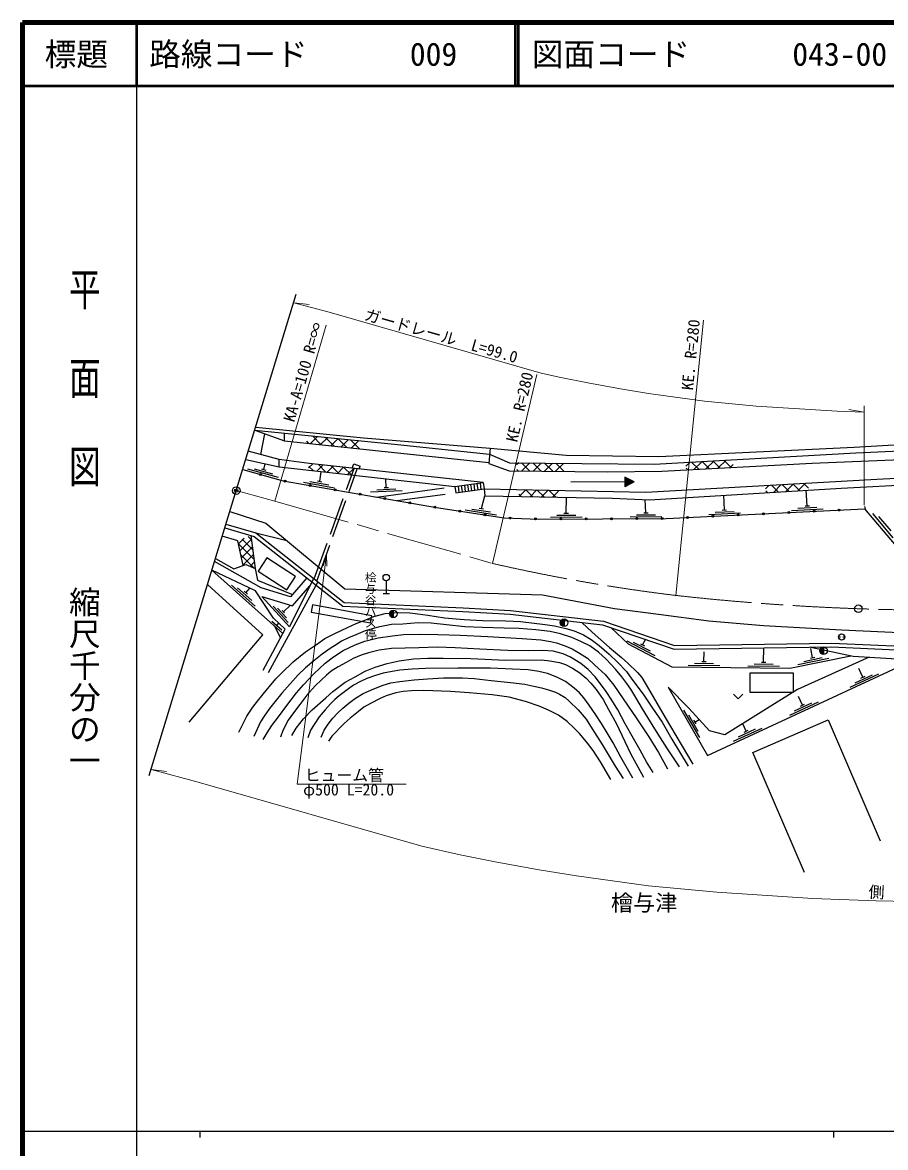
# Model space of a CAD drawing. Units: millimetres at full size, sheet at 1:1000; details may follow other scales. Extents: x 40000 to 680000, y 20000 to 380000.
# Drawn here: x 40000 to 176223, y 202409 to 380000 of the extents above; entities that cross this region are included whole.
import ezdxf
from ezdxf.enums import TextEntityAlignment as Align

# ---------------------------------------------------------------- set-up
doc = ezdxf.new("R2010")
doc.units = ezdxf.units.MM
doc.header["$LTSCALE"] = 1000
doc.header["$PDMODE"] = 32
doc.header["$PDSIZE"] = 500
doc.linetypes.add('CHAIN', pattern=[18.5, 12, -1.5, 3.5, -1.5])
doc.linetypes.add('DASHED', pattern=[7.5, 6, -1.5])
for name, color, linetype, lineweight in [('M-BGD', 7, 'Continuous', 25), ('M-BMK', 2, 'CHAIN', 13), ('M-BMK-OTRS', 5, 'Continuous', 25), ('M-BMK-SRVR', 3, 'Continuous', 25), ('M-STR-HTXT', 7, 'Continuous', 13), ('M-TTL', 2, 'Continuous', 140), ('M-TTL-BAND', 7, 'Continuous', 25), ('M-TTL-LINE', 7, 'Continuous', 50)]:
    doc.layers.add(name, color=color, linetype=linetype, lineweight=lineweight)
for name, color, linetype in [('M-BMK-HTXT', 7, 'Continuous'), ('M-OTRS', 6, 'Continuous'), ('M-TTL-TXT', 7, 'Continuous')]:
    doc.layers.add(name, color=color, linetype=linetype)
doc.styles.add('@ＭＳ ゴシック', font='')
doc.styles.add('ＭＳ ゴシック', font='')
doc.styles.get('@ＭＳ ゴシック').set_extended_font_data('@MS Gothic')
doc.styles.get('ＭＳ ゴシック').set_extended_font_data('MS Gothic')

# ---------------------------------------------------------------- blocks, each defined once
blk = doc.blocks.new('open_arrow')
at = {"color": 0, "linetype": 'Continuous', "lineweight": -2}
blk.add_lwpolyline([(7.5, 1.25), (0, 0), (7.5, -1.25)], dxfattribs=at)

msp = doc.modelspace()

# ---------------------------------------------------------------- hatches: boundary and pattern name
at = {"layer": 'M-BGD'}
for points in [[(77448, 308685, -1), (77737, 308606, -1)], [(81308, 307639, -1), (81604, 307587, -1)], [(135076, 306725), (136571, 307486), (135065, 308225)], [(85248, 306950, -1), (85544, 306899, -1)], [(89189, 306262, -1), (89484, 306210, -1)], [(93129, 305573, -1), (93424, 305522, -1)], [(97069, 304885, -1), (97365, 304833, -1)], [(101009, 304196, -1), (101305, 304144, -1)], [(104950, 303507, -1), (105245, 303456, -1)], [(108903, 302896, -1), (109199, 302851, -1)], [(112857, 302294, -1), (113154, 302249, -1)], [(116820, 301780, -0.41421), (116975, 301925, -0.41421), (117120, 301770, -1)], [(144813, 301857, -1), (145112, 301872, -1)], [(148808, 302053, -1), (149108, 302068, -1)], [(152803, 302249, -1), (153103, 302264, -1)], [(156798, 302446, -1), (157098, 302460, -1)], [(160794, 302642, -1), (161093, 302657, -1)], [(164789, 302838, -1), (165088, 302853, -1)], [(168784, 303034, -1), (169084, 303049, -1)], [(120817, 301640, -0.41421), (120972, 301785, -0.41421), (121117, 301629, -1)], [(124817, 301629, -1), (125117, 301630, -1)], [(128817, 301646, -1), (129117, 301647, -1)], [(132817, 301663, -1), (133117, 301664, -1)], [(136817, 301679, -1), (137117, 301681, -1)], [(140817, 301696, -1), (141117, 301698, -1)], [(98530, 287252), (98530, 286052, -1)], [(125493, 285847), (125493, 284647, -1)], [(166440, 281427), (166440, 280227, -1)]]:
    msp.add_hatch(color=256, dxfattribs=at).paths.add_polyline_path(points)

# ---------------------------------------------------------------- linework, layer by layer
for p, q in [((77601, 311812), (78240, 315081)), ((81365, 313963), (81365, 315177)), ((86559, 314657), (85435, 313533)), ((85785, 314735), (87169, 313350)), ((88191, 314494), (87059, 313362)), ((87781, 314535), (89177, 313138)), ((84831, 313892), (85161, 313562)), ((89824, 314330), (88684, 313190)), ((89776, 314335), (91185, 312926)), ((91457, 314167), (90308, 313019)), ((91772, 314135), (93193, 312714)), ((93089, 314004), (91933, 312847)), ((113808, 312793), (113613, 310359)), ((80540, 309853), (80525, 311035)), ((149173, 310818), (147882, 309527)), ((148982, 310807), (150140, 309650)), ((151076, 310925), (149782, 309630)), ((150683, 310902), (151843, 309742)), ((75511, 309529), (80332, 308203)), ((76555, 309553), (79448, 308758)), ((77743, 309537), (78418, 309352)), ((78081, 309445), (78326, 310337)), ((85814, 310321), (85167, 309674)), ((85196, 309935), (85874, 309258)), ((87432, 310143), (86480, 309190)), ((86705, 310223), (87895, 309032)), ((86909, 307574), (87167, 309051)), ((89050, 309965), (88096, 309010)), ((88723, 310001), (89917, 308807)), ((90668, 309786), (89711, 308830)), ((90741, 309778), (91938, 308581)), ((92286, 309608), (91327, 308649)), ((92028, 309637), (92282, 310343)), ((92282, 310343), (93317, 309970)), ((93152, 309513), (93317, 309970)), ((118320, 310497), (117993, 310170)), ((118048, 309413), (118245, 309215)), ((118763, 310493), (120061, 309195)), ((120098, 310480), (118827, 309209)), ((120577, 310475), (121877, 309175)), ((121877, 310462), (120604, 309189)), ((123655, 310444), (122381, 309170)), ((122391, 310457), (123693, 309156)), ((125433, 310427), (124157, 309150)), ((124206, 310439), (125509, 309136)), ((145367, 310604), (144727, 309964)), ((144744, 309657), (145029, 309372)), ((145581, 310616), (146733, 309464)), ((147270, 310711), (145983, 309423)), ((147282, 310711), (148436, 309557)), ((152196, 310248), (151681, 309733)), ((84343, 307413), (89269, 306552)), ((85380, 307536), (88335, 307020)), ((86564, 307634), (87254, 307513)), ((97429, 306599), (97371, 307975)), ((108260, 306760), (112720, 307359)), ((112225, 307292), (112358, 306301)), ((112720, 307359), (112853, 306368)), ((135071, 307475), (126571, 307413)), ((135065, 308225), (135076, 306725)), ((136571, 307486), (135065, 308225)), ((136571, 307486), (135076, 306725)), ((163582, 307266), (162405, 306089)), ((163315, 307251), (164083, 306483)), ((94956, 305894), (99952, 306104)), ((95857, 305096), (106575, 306534)), ((95943, 306236), (98940, 306362)), ((97079, 306584), (97779, 306613)), ((99123, 304526), (106708, 305543)), ((108260, 306760), (108393, 305769)), ((108393, 305769), (112853, 306368)), ((108756, 306827), (108889, 305836)), ((109251, 306893), (109384, 305902)), ((109747, 306960), (109880, 305969)), ((110243, 307026), (110375, 306035)), ((110738, 307093), (110871, 306102)), ((111234, 307159), (111367, 306168)), ((111729, 307226), (111862, 306235)), ((112853, 306368), (113002, 305261)), ((118327, 305541), (118705, 305163)), ((119448, 306237), (118379, 305169)), ((119427, 306238), (120532, 305132)), ((121209, 306202), (120145, 305138)), ((121259, 306201), (122360, 305100)), ((122970, 306168), (121911, 305108)), ((123091, 306165), (124187, 305069)), ((124592, 305993), (123677, 305078)), ((157875, 306948), (157301, 306373)), ((157320, 306061), (157588, 305794)), ((158211, 306966), (159280, 305897)), ((159777, 307054), (158578, 305854)), ((159912, 307061), (160972, 306001)), ((161679, 307160), (160492, 305972)), ((161613, 307156), (162664, 306105)), ((163869, 303694), (163717, 306170)), ((112430, 303269), (113002, 305261)), ((125823, 302533), (125866, 305040)), ((138414, 302586), (138309, 304683)), ((150800, 303052), (150727, 305373)), ((163519, 303677), (164218, 303711)), ((109869, 303053), (114811, 302300)), ((110902, 303199), (113868, 302747)), ((112084, 303322), (112776, 303217)), ((123325, 301923), (128325, 301944)), ((124324, 302227), (127324, 302239)), ((125473, 302532), (126173, 302535)), ((135917, 301976), (140917, 301997)), ((136916, 302280), (139916, 302292)), ((138064, 302585), (138764, 302588)), ((148333, 302330), (153327, 302576)), ((149317, 302679), (152313, 302826)), ((150451, 303035), (151150, 303069)), ((161401, 302972), (166395, 303217)), ((162385, 303321), (165382, 303468)), ((174151, 302491), (177381, 298675)), ((175140, 302019), (177078, 299729)), ((74978, 298586), (74079, 297688)), ((76112, 298374), (74328, 296589)), ((74673, 298457), (76315, 296815)), ((75618, 298858), (76114, 298363)), ((76027, 299032), (76708, 293793)), ((76822, 299424), (81749, 298218)), ((74075, 297708), (76516, 295266)), ((76267, 297182), (74576, 295490)), ((74468, 295968), (76587, 293848)), ((76422, 295989), (74824, 294391)), ((69907, 293568), (81077, 283557)), ((76577, 294797), (75929, 294149)), ((86624, 291709), (78782, 277333)), ((85928, 292256), (82141, 284611)), ((97411, 291886), (97411, 289886)), ((72996, 291202), (76720, 287865)), ((73941, 290758), (76175, 288756)), ((74998, 290214), (75519, 289747)), ((75258, 289980), (75896, 290692)), ((96911, 289886), (97911, 289886)), ((79549, 287861), (81923, 285289)), ((81177, 286982), (82279, 287999)), ((80245, 287550), (81669, 286007)), ((81011, 287162), (81343, 286802)), ((98530, 287252), (98530, 286052)), ((79349, 285508), (80913, 284107)), ((80734, 282915), (79763, 284735)), ((80131, 284808), (80459, 285173)), ((125493, 285847), (125493, 284647)), ((135385, 282384), (139810, 280057)), ((137877, 281751), (138327, 282606)), ((168803, 283005), (169128, 283005)), ((169478, 283005), (169803, 283005)), ((136410, 282184), (139065, 280788)), ((137567, 281914), (138187, 281588)), ((147574, 279135), (147591, 280635)), ((156975, 279024), (157001, 281284)), ((164723, 279733), (164423, 281203)), ((166440, 281427), (166440, 280227)), ((146070, 278852), (149070, 278817)), ((147224, 279139), (147924, 279131)), ((156625, 279028), (157325, 279020)), ((162393, 278645), (167292, 279645)), ((163313, 279139), (166252, 279739)), ((164380, 279663), (165066, 279803)), ((145067, 278564), (150067, 278505)), ((154468, 278454), (159467, 278395)), ((155471, 278742), (158471, 278707)), ((170655, 275074), (175191, 277177)), ((172671, 276670), (172040, 278031)), ((171436, 275767), (174158, 277029)), ((172353, 276523), (172989, 276817)), ((163117, 272240), (162486, 273601)), ((161101, 270644), (165637, 272747)), ((161882, 271337), (164604, 272599)), ((162799, 272093), (163434, 272387)), ((144344, 271441), (146842, 267110)), ((145103, 270724), (146602, 268126)), ((146113, 269575), (146813, 269979)), ((145938, 269878), (146288, 269272)), ((152221, 266527), (156757, 268630)), ((153002, 267220), (155724, 268482)), ((154237, 268123), (153685, 269313)), ((153919, 267976), (154554, 268270))]:
    msp.add_line(p, q, dxfattribs=at)
at = {"layer": 'M-BGD', "linetype": 'DASHED'}
for p, q in [((86060, 292153), (92334, 309603)), ((86474, 291827), (92846, 309547))]:
    msp.add_line(p, q, dxfattribs=at)
at = {"layer": 'M-BGD'}
for points in [[(76806, 316141), (93847, 314453), (113808, 312793), (125791, 311678), (140461, 311484), (171258, 312940), (182939, 313655), (189310, 313797), (200927, 313954)], [(76656, 315648), (98209, 313491), (113735, 311876), (116873, 310512), (139692, 310285), (171567, 312076), (188842, 312856), (201119, 313064)], [(76656, 315648), (81365, 313963), (113629, 310557)], [(75238, 311011), (80540, 309853), (108260, 306760)], [(112720, 307359), (85246, 310383), (80525, 311035), (75642, 312332)], [(113613, 310359), (116831, 309231), (132319, 309061), (140932, 309149), (164633, 310438), (188904, 311447), (235035, 311796), (247087, 311717), (250902, 310340), (255771, 308550), (258431, 307522), (264545, 304319), (267070, 302483), (273564, 297411), (285090, 297061), (312307, 296649), (312897, 296984), (313564, 297732), (314034, 298430), (314550, 299479), (314855, 300681), (314922, 301656)], [(74754, 309426), (81160, 307665), (105337, 303440), (116052, 301807), (121527, 301615), (141608, 301700), (172929, 303238)], [(112853, 306368), (138402, 305862), (174871, 307895), (190038, 308687)], [(113002, 305261), (133146, 304915), (138984, 304653), (169234, 306508), (181172, 307145), (189235, 307465), (214706, 307468), (238740, 307474), (243801, 307285), (245077, 307116), (246712, 306839), (249362, 306177), (252143, 305406), (259538, 302822), (261705, 301193), (272344, 293484)], [(72736, 302824), (78414, 300990), (90900, 290612), (122067, 289676), (133449, 287506), (140376, 286588), (148336, 285569), (156970, 284836), (169300, 284128), (190947, 283131)], [(172929, 303238), (177916, 297347), (192248, 294424), (205854, 289148)], [(71943, 300228), (76542, 298881), (90546, 287858), (109523, 287021), (116983, 286583), (131577, 284901), (142846, 281070), (167720, 281447), (184824, 280668), (207025, 279596), (239755, 278059), (279862, 276112), (297649, 274967), (298958, 273030), (307362, 264295)], [(72118, 300802), (76822, 299424), (90765, 288449), (109554, 287621), (117035, 287181), (131709, 285489), (142941, 281671), (167729, 282047), (184852, 281267), (207054, 280196), (239784, 278658), (279820, 276714)], [(74845, 294297), (73973, 298159), (71538, 298903)], [(84862, 292332), (82284, 289324), (77672, 290738), (70327, 294939)], [(70457, 295367), (73367, 293773), (75273, 294449), (76708, 293793), (77076, 291970), (82603, 289697)], [(77985, 277776), (81439, 284233), (79603, 285994), (76783, 290266), (69907, 293568)], [(66321, 269575), (77943, 283364), (69217, 291309)], [(82141, 284611), (77755, 289364), (82633, 287930), (85335, 291059)], [(74124, 267978), (74747, 269146), (75423, 270507), (76352, 271914), (77280, 273139), (78444, 274557), (79986, 276370), (80950, 277361), (82709, 279059), (84676, 280646), (86397, 281818), (87725, 282766), (89293, 283568), (91305, 284470), (92684, 285101), (93928, 285596), (95463, 286209), (97257, 286687), (99339, 286858), (101159, 286804), (102394, 286660), (103976, 286425), (106626, 286019), (109739, 285739), (112626, 285595), (116279, 285523), (118605, 285433), (122503, 284990), (123963, 284747), (125757, 284324), (127055, 283954), (128542, 283315), (129768, 282612), (131049, 281656), (132620, 280265), (133918, 279013), (135325, 277551), (136208, 276326), (137959, 273989), (139438, 271753), (140962, 269552), (142505, 266881), (145101, 262583)], [(143732, 262499), (141787, 265333), (140313, 267671), (139122, 269626), (137876, 271682), (136839, 273446), (136031, 274744), (135393, 275678), (134613, 276708), (133611, 277938), (132125, 279515), (130946, 280603), (129528, 281611), (128139, 282305), (126732, 282932), (124943, 283484), (123292, 283871), (121031, 284127), (118377, 284315), (116020, 284383), (112620, 284497), (109818, 284606), (106936, 284925), (104528, 285158), (102477, 285220), (100013, 285038), (98230, 284952), (96141, 284543), (94114, 283962), (92627, 283364), (91443, 282863), (90355, 282316), (89513, 281764), (88698, 281274), (87308, 280272), (85965, 279213), (84683, 278131), (83533, 277043), (82230, 275615), (80955, 274137), (79837, 272785), (79004, 271684), (78171, 270498), (77556, 269585), (76501, 267313)], [(128266, 285282), (129946, 283735), (132676, 281331), (134535, 279753), (135550, 278874), (137101, 277395), (137754, 276580), (138824, 274812), (141436, 270314), (145833, 262906)], [(132923, 284443), (135603, 281930), (142518, 278294), (161103, 278076), (170738, 280042)], [(77977, 266811), (78598, 267848), (79363, 269000), (80418, 270397), (81736, 272176), (83264, 274205), (84370, 275455), (86001, 277205), (87769, 278848), (89114, 279891), (90614, 280844), (92508, 281768), (94052, 282360), (96134, 282850), (98385, 283158), (100166, 283398), (102611, 283426), (105561, 283375), (109065, 283272), (113435, 283066), (118867, 282756), (121834, 282530), (123365, 282278), (124312, 282084), (125510, 281645), (126749, 281114), (127898, 280451), (129159, 279630), (130364, 278556), (131952, 277077), (133322, 275398), (134818, 273258), (136852, 270214), (138890, 267239), (140381, 264777), (141808, 262203)], [(139529, 261587), (138473, 263292), (137508, 265143), (136464, 266964), (135150, 269311), (133951, 271516), (133031, 273006), (132135, 274371), (131101, 275827), (130421, 276695), (129268, 277855), (128143, 278803), (126509, 279819), (125339, 280332), (123769, 280749), (122159, 280891), (119828, 280806), (116534, 280880), (112188, 281058), (108271, 281297), (105444, 281399), (102537, 281308), (98249, 281171), (96279, 280913), (94590, 280474), (93453, 280120), (92192, 279600), (91066, 278972), (89816, 278304), (88702, 277579), (87996, 276966), (87180, 276210), (86207, 275277), (84892, 273825), (83760, 272332), (82782, 271028), (81953, 269851), (81090, 268228), (80707, 267189)], [(164454, 281397), (171106, 279963), (192613, 278680)], [(82506, 267448), (83173, 268599), (84373, 270071), (85734, 271496), (87865, 273408), (88980, 274367), (90938, 275886), (92492, 276727), (94065, 277596), (95674, 278245), (97550, 278794), (99469, 279259), (101717, 279570), (103969, 279680), (106428, 279634), (110754, 279579), (116222, 279360), (121928, 279378), (123253, 279213), (124770, 278957), (125711, 278638), (126826, 278099), (127954, 277320), (128950, 276507), (129736, 275731), (130540, 274707), (131656, 273152), (132525, 271533), (133760, 269292), (135954, 264602), (138048, 260892)], [(173632, 279812), (162321, 274691), (150838, 267540), (148454, 268162), (145199, 271766), (141894, 275087), (148120, 264295), (178190, 278237), (187822, 278326)], [(136320, 260727), (134438, 264007), (133240, 266266), (132306, 267849), (131384, 269315), (130496, 270689), (129431, 272235), (128595, 273375), (127937, 274175), (127078, 274943), (125703, 275968), (124329, 276678), (122885, 277228), (121495, 277536), (119824, 277788), (117327, 277943), (113851, 278051), (108691, 278080), (103623, 277999), (101496, 277893), (99578, 277772), (98361, 277571), (96908, 277284), (95703, 276922), (94336, 276423), (93360, 275969), (92246, 275383), (91477, 274804), (89996, 273725), (89313, 273139), (88618, 272450), (87791, 271508), (86849, 270371), (86017, 269206), (85477, 268282), (85030, 267101)], [(87158, 267175), (87629, 268305), (88238, 269213), (88990, 270194), (89702, 270993), (90552, 271756), (91534, 272559), (92579, 273352), (93796, 274081), (95462, 274839), (96955, 275413), (98160, 275735), (99573, 275970), (101834, 276246), (103908, 276401), (106450, 276556), (109467, 276527), (111269, 276435), (113962, 276107), (117051, 275826), (119314, 275533), (120731, 275240), (121930, 274994), (123009, 274644), (124108, 274264), (124756, 273972), (125640, 273456), (126311, 272888), (127696, 271509), (128959, 270039), (129947, 268517), (131491, 266043), (133576, 262580), (134798, 260664)], [(132886, 260492), (131250, 263314), (130079, 265089), (129028, 266456), (127920, 267782), (127105, 268626), (125974, 269660), (124589, 270642), (123040, 271452), (121535, 272077), (119422, 272818), (116827, 273501), (114157, 273874), (110517, 274207), (107582, 274368), (103327, 274551), (101421, 274505), (100072, 274390), (98929, 274172), (97403, 273690), (96466, 273276), (94956, 272507), (93883, 271916), (93015, 271238), (91712, 270170), (90787, 269343), (88854, 267330), (88326, 266556)], [(152208, 273955), (152958, 273255), (153708, 273955)], [(163446, 245819), (155268, 264777), (167148, 269902), (175380, 250818)]]:
    msp.add_lwpolyline(points, dxfattribs=at)
for points in [[(77176, 293381), (81706, 290436), (83079, 292547), (78549, 295493)], [(85562, 286916), (94953, 285229), (95157, 286363), (85766, 288050)], [(154833, 274309), (161696, 274309), (161696, 277302), (154833, 277302)]]:
    msp.add_lwpolyline(points, close=True, dxfattribs=at)
for centre, radius in [((77593, 308645), 150), ((81456, 307613), 150), ((85396, 306924), 150), ((89336, 306236), 150), ((93277, 305547), 150), ((97217, 304859), 150), ((101157, 304170), 150), ((105097, 303482), 150), ((109051, 302874), 150), ((113005, 302271), 150), ((116970, 301775), 150), ((144963, 301864), 150), ((148958, 302061), 150), ((152953, 302257), 150), ((156948, 302453), 150), ((160943, 302649), 150), ((164939, 302846), 150), ((168934, 303042), 150), ((120967, 301635), 150), ((124967, 301629), 150), ((128967, 301646), 150), ((132967, 301663), 150), ((136967, 301680), 150), ((140967, 301697), 150), ((97411, 292386), 500), ((98530, 286652), 600), ((125493, 285247), 600), ((169303, 283005), 500), ((166440, 280827), 600)]:
    msp.add_circle(centre, radius, dxfattribs=at)
msp.add_arc((172922, 303388), 150, 272.81181, 92.81181, dxfattribs=at)
at = {"layer": 'M-BMK'}
for p, q in [((73740, 306108), (79851, 304454)), ((79851, 304454), (114179, 294611))]:
    msp.add_line(p, q, dxfattribs=at)
for centre, radius, start, end in [((176757, 567529), 280000, 257.08586, 263.10695), ((185081, 667328), 380095, 263.66667, 269.03659)]:
    msp.add_arc(centre, radius, start, end, dxfattribs=at)
at = {"layer": 'M-BMK-OTRS'}
msp.add_line((59996, 261138), (83210, 337095), dxfattribs=at)
at = {"layer": 'M-BMK-SRVR'}
for centre in [(73740, 306108), (171956, 287460)]:
    msp.add_circle(centre, 600, dxfattribs=at)
at = {"layer": 'M-OTRS'}
msp.add_point((73740, 306108), dxfattribs=at)
at = {"layer": 'M-STR-HTXT'}
for p, q in [((82805, 335770), (85241, 335463)), ((79851, 304454), (87957, 332204)), ((143152, 289553), (147490, 332990)), ((114179, 294611), (121175, 324434)), ((172842, 318473), (170424, 318900)), ((172832, 303813), (172843, 319474)), ((60288, 262095), (62724, 261788))]:
    msp.add_line(p, q, dxfattribs=at)
for points in [[(82805, 335770), (88396, 334253), (121897, 324647), (124990, 323969), (129220, 323109), (134418, 322155), (138817, 321436), (147630, 320248), (155826, 319461), (168607, 318622), (172842, 318473)], [(87973, 295996), (83380, 259789), (100545, 259789)], [(60288, 262095), (67705, 260083), (103024, 249956), (109068, 248631), (114593, 247507), (121262, 246283), (127462, 245271), (138802, 243741), (149624, 242703), (164730, 241711), (174728, 241359), (177413, 241295), (287191, 236007), (292398, 235823), (297744, 235685)]]:
    msp.add_lwpolyline(points, dxfattribs=at)
at = {"layer": 'M-TTL'}
for p, q in [((40000, 380000), (40000, 20000)), ((680000, 380000), (40000, 380000))]:
    msp.add_line(p, q, dxfattribs=at)
at = {"layer": 'M-TTL-BAND'}
for p, q in [((58000, 370000), (58000, 20000)), ((40000, 205000), (579000, 205000)), ((68000, 205000), (68000, 204000)), ((168000, 205000), (168000, 204000))]:
    msp.add_line(p, q, dxfattribs=at)
at = {"layer": 'M-TTL-LINE'}
for p, q in [((58000, 380000), (58000, 370000)), ((117750, 380000), (117750, 370000)), ((118250, 380000), (118250, 370000)), ((40000, 370000), (680000, 370000))]:
    msp.add_line(p, q, dxfattribs=at)

# ---------------------------------------------------------------- block references
at = {"layer": 'M-STR-HTXT', "xscale": 240, "yscale": 240, "rotation": 262.8}
msp.add_blockref('open_arrow', (87973, 295996), dxfattribs=at)

# ---------------------------------------------------------------- texts
at = {"layer": 'M-BMK-HTXT', "style": '@ＭＳ ゴシック'}
msp.add_text('桧与谷バス停', height=1320, rotation=270, dxfattribs=at).set_placement((94925, 293312), align=Align.MIDDLE_LEFT)
at = {"layer": 'M-BMK-HTXT', "style": 'ＭＳ ゴシック'}
msp.add_text('檜与津', height=2566, dxfattribs=at).set_placement((138132, 241057), align=Align.MIDDLE_CENTER)
at = {"layer": 'M-STR-HTXT', "style": 'ＭＳ ゴシック'}
for s, rotation, p in [('ガードレール\u3000L=99.0', 344.001, (105687, 329134)), ('側\u3000溝\u3000L=227.5', 357.242, (182847, 240878))]:
    msp.add_text(s, height=1833, rotation=rotation, dxfattribs=at).set_placement(p, align=Align.BOTTOM_CENTER)
for s, rotation, p in [('KA-A=100 R=∞', 73.718, (87957, 332204)), ('KE. R=280', 84.297, (147490, 332990)), ('KE. R=280', 76.797, (121175, 324434))]:
    msp.add_text(s, height=1833, rotation=rotation, dxfattribs=at).set_placement(p, align=Align.BOTTOM_RIGHT)
msp.add_text('ヒューム管\u3000', height=1833, dxfattribs=at).set_placement((84545, 259713), align=Align.BOTTOM_LEFT)
msp.add_text('φ500 L=20.0', height=1833, dxfattribs=at).set_placement((84291, 259812), align=Align.TOP_LEFT)
at = {"layer": 'M-TTL-BAND', "style": '@ＭＳ ゴシック', "width": 1.4}
msp.add_text('平  面  図', height=3666, rotation=270, dxfattribs=at).set_placement((49777, 306475), align=Align.MIDDLE_RIGHT)
at = {"layer": 'M-TTL-BAND', "style": '@ＭＳ ゴシック'}
msp.add_text('縮尺千分の一', height=3666, rotation=270, dxfattribs=at).set_placement((49777, 261030), align=Align.MIDDLE_RIGHT)
at = {"layer": 'M-TTL-TXT', "style": 'ＭＳ ゴシック'}
msp.add_text('標題', height=3666, dxfattribs=at).set_placement((48500, 375000), align=Align.MIDDLE_CENTER)
for s, p in [('路線コード', (60000, 375000)), ('009', (101142, 375000)), ('図面コード', (120380, 375000)), ('043-00', (161521, 375000))]:
    msp.add_text(s, height=3666, dxfattribs=at).set_placement(p, align=Align.MIDDLE_LEFT)

doc.saveas('drawing.dxf')
